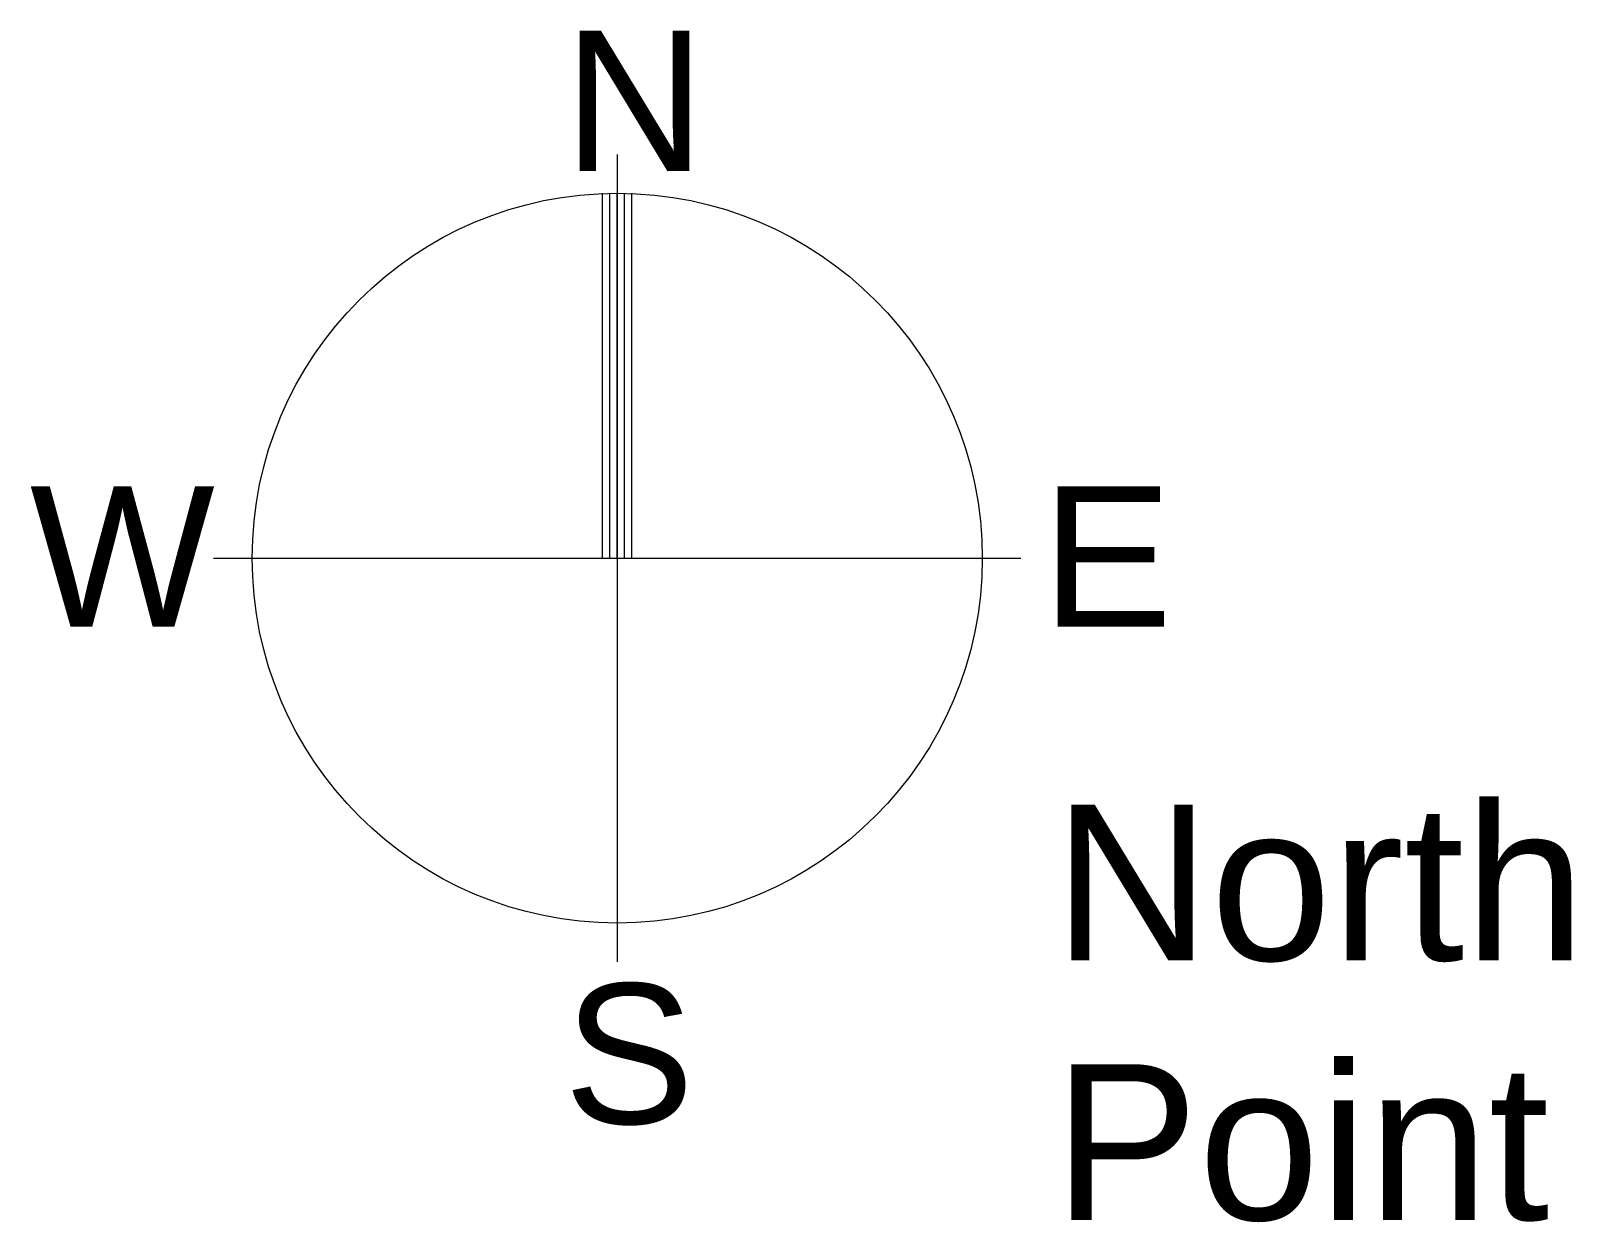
# Paper-space layout 'Layout1' of a CAD drawing. Header units: millimetres. Extents: x -2 to 479, y -3 to 291.
# Drawn here: x 443.83 to 479.44, y 236.53 to 264.08 of the extents above; entities outside this region: 4.
import ezdxf

# ---------------------------------------------------------------- set-up
doc = ezdxf.new("R2010")
doc.units = ezdxf.units.MM
doc.layers.add('a-Text', color=7, linetype='Continuous', lineweight=5)
doc.layers.add('a-VP', color=4, linetype='Continuous', lineweight=15, plot=False)
doc.styles.get("Standard").update_dxf_attribs({"font": 'txt.shx'})

psp = doc.layouts.get("Layout1")

# ---------------------------------------------------------------- linework, layer by layer
at = {"layer": 'a-Text', "color": 3}
for p, q in [((457.389, 261.217), (457.389, 242.551)), ((457.051, 251.884), (457.051, 260.321)), ((457.22, 251.884), (457.22, 260.321)), ((457.389, 251.884), (457.389, 260.321)), ((457.557, 251.884), (457.557, 260.321)), ((457.726, 251.884), (457.726, 260.321)), ((448.056, 251.884), (466.722, 251.884))]:
    psp.add_line(p, q, dxfattribs=at)
psp.add_circle((457.389, 251.884), 8.438, dxfattribs=at)
at = {"layer": 'a-VP'}
for p, q in [((-2.326, 281.326), (-2.326, 291.227)), ((-2.326, 291.227), (7.575, 291.227)), ((-2.326, 7.062), (-2.326, -2.84)), ((-2.326, -2.84), (7.575, -2.84))]:
    psp.add_line(p, q, dxfattribs=at)

# ---------------------------------------------------------------- texts
at = {"layer": 'a-Text', "color": 3, "linetype": 'Continuous', "char_height": 3.24, "width": 3.44866, "attachment_point": 1}
for s, insert in [('{\\fArial|b0|i0|c0|p34;N}', (456.153, 264.078)), ('{\\fArial|b0|i0|c0|p34;W}', (443.813, 253.543)), ('{\\fArial|b0|i0|c0|p34;E}', (467.201, 253.543)), ('{\\fArial|b0|i0|c0|p34;S}', (456.153, 242.046))]:
    psp.add_mtext(s, dxfattribs=dict(at, insert=insert))
at = {"layer": 'a-Text', "color": 3, "insert": (467.472, 246.182), "char_height": 3.6, "width": 22.53468, "attachment_point": 1}
psp.add_mtext('{\\fArial|b0|i0|c0|p34;North Point}', dxfattribs=at)

doc.saveas('drawing.dxf')
